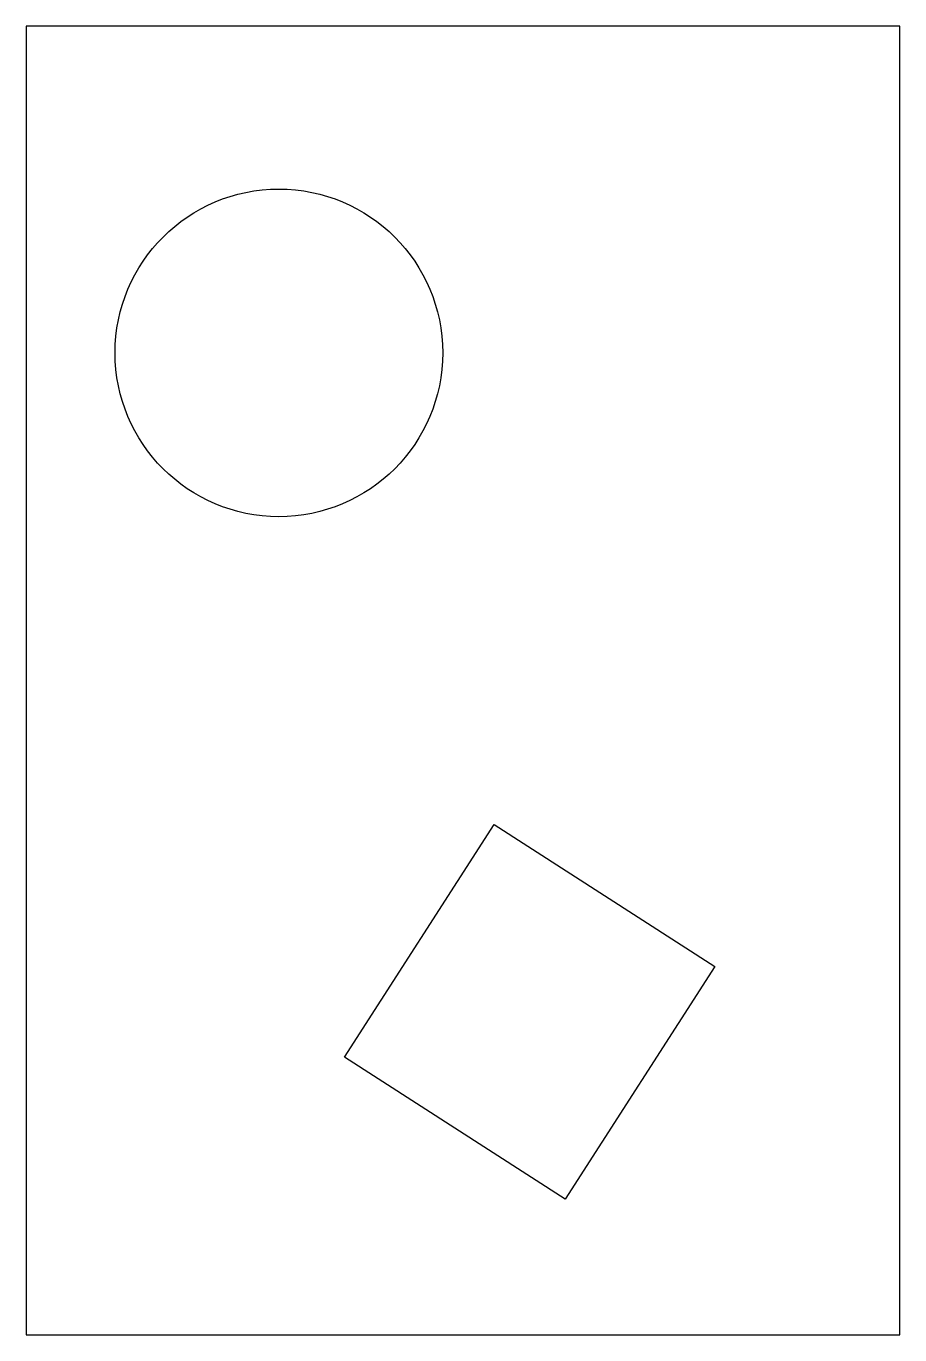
# Model space of a CAD drawing. Header units: millimetres. Extents: x -375 to -295, y -60 to 60.
import ezdxf

# ---------------------------------------------------------------- set-up
doc = ezdxf.new("R2010")
doc.units = ezdxf.units.MM

msp = doc.modelspace()

# ---------------------------------------------------------------- linework, layer by layer
for points in [[(-295, 0), (-295, 60), (-375, 60), (-375, 0.18), (-375, -59.82), (-295, -59.82)], [(-345.85, -34.39), (-332.14, -13.08), (-311.93, -26.08), (-325.65, -47.39)]]:
    msp.add_lwpolyline(points, close=True)
msp.add_circle((-351.86, 30.09), 15)

doc.saveas('drawing.dxf')
